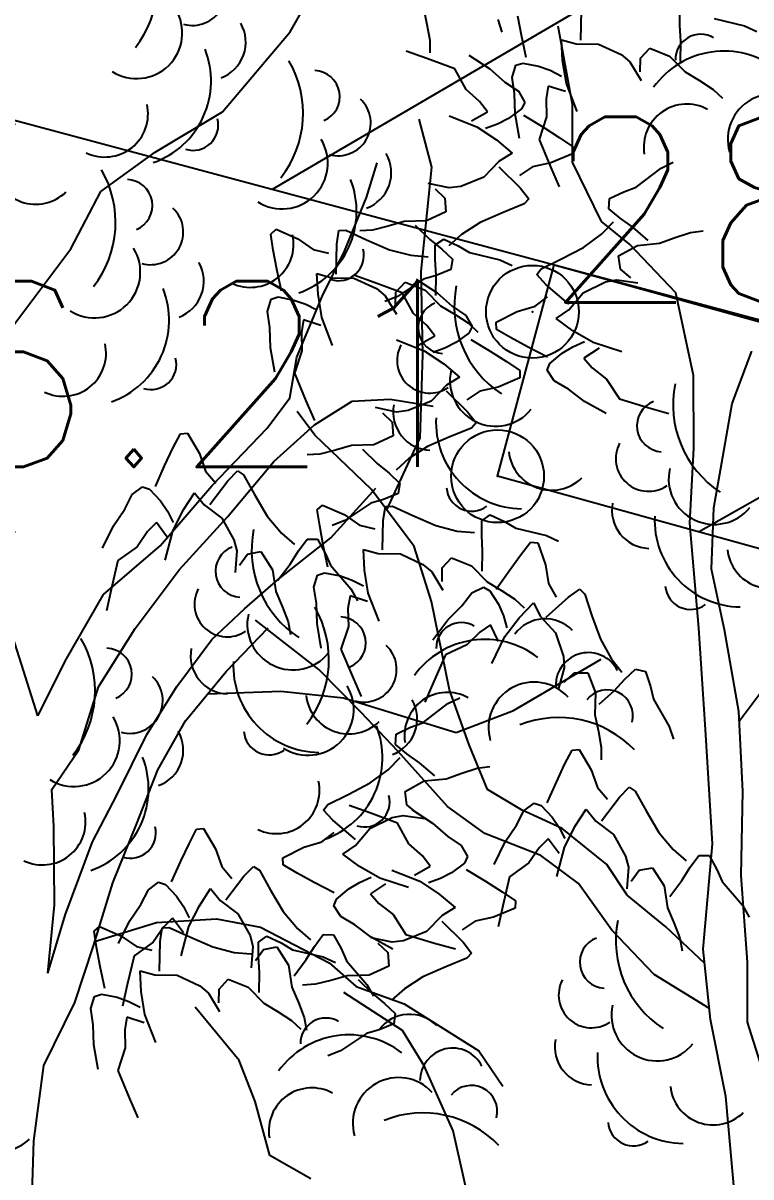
# Model space of a CAD drawing. Header units: millimetres. Extents: x 524954 to 526204, y 9523489 to 9524010.
# Drawn here: x 525909.68 to 525913.6, y 9523719.96 to 9523726.17 of the extents above; entities that cross this region are included whole.
import ezdxf
from ezdxf import colors
from ezdxf.entities.mleader import LeaderData, LeaderLine
from ezdxf.enums import TextEntityAlignment as Align
from ezdxf.math import Vec2, Vec3

# ---------------------------------------------------------------- set-up
doc = ezdxf.new("R2010")
doc.units = ezdxf.units.MM
doc.header["$PDMODE"] = 32
doc.header["$PDSIZE"] = 0.5
doc.linetypes.add('ACAD_ISO12W100', pattern=[21, 12, -3, 0, -3, 0, -3])
for name, color, linetype in [('Arbre', 34, 'ACAD_ISO12W100'), ('Bati', 6, 'Continuous'), ('Bati_H', 1, 'Continuous'), ('ETQ PAIR', 7, 'Continuous'), ('TopoAlt', 3, 'Continuous'), ('TOPOJIS', 7, 'Continuous')]:
    doc.layers.add(name, color=color, linetype=linetype)
doc.styles.add('Simplex 1.0', font='Simplex.shx', dxfattribs={"width": 0.99, "height": 1})
doc.styles.get("Standard").update_dxf_attribs({"font": 'arial.ttf'})

# ---------------------------------------------------------------- blocks, each defined once
blk = doc.blocks.new('TCPOINT M')
at = {"color": 0}
blk.add_point((0, 0), dxfattribs=at)
at = {"layer": 'TopoAlt', "style": 'Simplex 1.0', "width": 0.99}
blk.add_attdef('ALT', (0.15, 0.15), '', height=1, dxfattribs=at)
blk = doc.blocks.new('v088')
at = {"color": 3, "linetype": 'Continuous'}
for p, q in [((-0.9469, 11.1764), (-0.9434, 11.3371)), ((-0.4131, 11.2545), (-0.4126, 11.3334)), ((-1.266, 11.2026), (-1.2853, 11.3054)), ((-0.4079, 11.1703), (-0.4131, 11.2545)), ((-0.2291, 11.2925), (-0.0648, 11.2537)), ((-0.0648, 11.2537), (0.0014, 11.223)), ((-1.2408, 11.0836), (-1.266, 11.2026)), ((-1.0503, 11.1789), (-0.9708, 11.1567)), ((-1.0444, 11.0675), (-1.0503, 11.1789)), ((-0.9708, 11.1567), (-0.851, 11.1547)), ((-0.851, 11.1547), (-0.7296, 11.0984)), ((-0.6257, 11.0796), (-0.5755, 11.1328)), ((-0.5755, 11.1328), (-0.4682, 11.0896)), ((-0.4102, 11.0614), (-0.4079, 11.1703)), ((-1.0245, 10.9429), (-1.0444, 11.0675)), ((-0.7296, 11.0984), (-0.6822, 11.0589)), ((-0.6263, 11.0061), (-0.6257, 11.0796)), ((-0.4682, 11.0896), (-0.3841, 11.005)), ((-1.3166, 10.9752), (-1.2967, 11.0411)), ((-1.2967, 11.0411), (-1.2589, 11.0531)), ((-1.2589, 11.0531), (-1.1741, 11.0365)), ((-1.1741, 11.0365), (-1.1109, 11.0139)), ((-1.1109, 11.0139), (-1.0501, 10.983)), ((-0.6822, 11.0589), (-0.6222, 10.96)), ((-0.3841, 11.005), (-0.3065, 10.9583)), ((-1.3032, 10.8885), (-1.3166, 10.9752)), ((-0.9657, 10.7922), (-1.0245, 10.9429)), ((-0.3065, 10.9583), (-0.2344, 10.9114)), ((-1.3, 10.7798), (-1.3032, 10.8885)), ((-1.122, 10.9292), (-1.1336, 10.8608)), ((-1.0286, 10.8992), (-1.122, 10.9292)), ((-0.2344, 10.9114), (-0.1841, 10.8638)), ((-1.1336, 10.8608), (-1.1308, 10.7629)), ((-1.2771, 10.6471), (-1.3, 10.7798)), ((-1.1308, 10.7629), (-1.1708, 10.642)), ((-1.1708, 10.642), (-1.1094, 10.4942)), ((-0.514, 10.4875), (-0.4484, 10.5194)), ((-1.1094, 10.4942), (-1.0628, 10.3867)), ((-0.648, 10.3846), (-0.514, 10.4875)), ((-0.7146, 10.3603), (-0.648, 10.3846)), ((-0.7957, 10.2682), (-0.7912, 10.3231)), ((-0.7912, 10.3231), (-0.7146, 10.3603)), ((-0.7348, 10.218), (-0.7957, 10.2682)), ((-0.8359, 10.1311), (-0.7709, 10.1978)), ((-0.6662, 10.1688), (-0.7348, 10.218)), ((-2.6162, 10.1323), (-2.587, 10.1577)), ((-2.6028, 10.0456), (-2.6162, 10.1323)), ((-2.587, 10.1577), (-2.4712, 10.1066)), ((-2.2608, 10.0773), (-2.2494, 10.1511)), ((-2.2494, 10.1511), (-2.2113, 10.1522)), ((-2.2113, 10.1522), (-2.101, 10.101)), ((-0.9313, 10.0604), (-0.8359, 10.1311)), ((-0.5833, 10.0982), (-0.6662, 10.1688)), ((-0.4378, 10.1134), (-0.3559, 10.1397)), ((-0.3559, 10.1397), (-0.2873, 10.1487)), ((-2.4712, 10.1066), (-2.3879, 10.0492)), ((-2.2643, 9.9167), (-2.2608, 10.0773)), ((-2.101, 10.101), (-1.977, 10.0475)), ((-1.7305, 9.9947), (-1.7301, 10.0737)), ((-1.7301, 10.0737), (-1.6848, 10.1049)), ((-1.6848, 10.1049), (-1.6075, 10.069)), ((-1.6075, 10.069), (-1.5466, 10.0327)), ((-0.7431, 10.0152), (-0.6418, 10.0712)), ((-0.6418, 10.0712), (-0.5231, 10.0829)), ((-0.5231, 10.0829), (-0.4378, 10.1134)), ((-2.5835, 9.9428), (-2.6028, 10.0456)), ((-2.3879, 10.0492), (-2.3057, 10.0298)), ((-1.977, 10.0475), (-1.8618, 10.0181)), ((-1.8618, 10.0181), (-1.7691, 10.0099)), ((-1.5466, 10.0327), (-1.3822, 9.9939)), ((-1.0512, 9.9981), (-0.9313, 10.0604)), ((-0.7336, 9.9427), (-0.7431, 10.0152)), ((-1.7254, 9.9105), (-1.7305, 9.9947)), ((-1.3822, 9.9939), (-1.316, 9.9632)), ((-1.1838, 9.9148), (-1.1606, 9.945)), ((-1.1606, 9.945), (-1.0512, 9.9981)), ((-2.5582, 9.8238), (-2.5835, 9.9428)), ((-2.3678, 9.9191), (-2.2883, 9.8969)), ((-2.3619, 9.8077), (-2.3678, 9.9191)), ((-2.2883, 9.8969), (-2.1685, 9.895)), ((-2.1685, 9.895), (-2.0471, 9.8386)), ((-1.7277, 9.8016), (-1.7254, 9.9105)), ((-1.1339, 9.8592), (-1.1838, 9.9148)), ((-0.8138, 9.874), (-0.7533, 9.8858)), ((-0.7533, 9.8858), (-0.6387, 9.8698)), ((-0.677, 9.8958), (-0.7336, 9.9427)), ((-2.0471, 9.8386), (-1.9997, 9.7992)), ((-1.9438, 9.7464), (-1.9432, 9.8199)), ((-1.9432, 9.8199), (-1.893, 9.873)), ((-1.893, 9.873), (-1.7856, 9.8299)), ((-1.7856, 9.8299), (-1.7015, 9.7452)), ((-1.0116, 9.755), (-1.1339, 9.8592)), ((-0.9342, 9.8156), (-0.8138, 9.874)), ((-2.634, 9.7155), (-2.6142, 9.7814)), ((-2.6142, 9.7814), (-2.5764, 9.7933)), ((-2.5764, 9.7933), (-2.4916, 9.7768)), ((-2.4916, 9.7768), (-2.4283, 9.7541)), ((-2.3419, 9.6831), (-2.3619, 9.8077)), ((-1.9997, 9.7992), (-1.9397, 9.7002)), ((-1.1923, 9.7429), (-1.1254, 9.7944)), ((-1.0114, 9.724), (-0.9342, 9.8156)), ((-2.6206, 9.6288), (-2.634, 9.7155)), ((-2.4283, 9.7541), (-2.3676, 9.7232)), ((-1.7015, 9.7452), (-1.624, 9.6985)), ((-1.624, 9.6985), (-1.5519, 9.6516)), ((-1.4022, 9.6572), (-1.2895, 9.7147)), ((-1.2895, 9.7147), (-1.1923, 9.7429)), ((-1.0789, 9.6763), (-1.0114, 9.724)), ((-2.4395, 9.6694), (-2.4511, 9.6011)), ((-2.3461, 9.6395), (-2.4395, 9.6694)), ((-2.2831, 9.5325), (-2.3419, 9.6831)), ((-1.5519, 9.6516), (-1.5015, 9.6041)), ((-1.401, 9.6186), (-1.4022, 9.6572)), ((-0.9888, 9.6106), (-1.0789, 9.6763)), ((-2.6175, 9.52), (-2.6206, 9.6288)), ((-2.4511, 9.6011), (-2.4483, 9.5032)), ((-1.3254, 9.5742), (-1.401, 9.6186)), ((-1.2335, 9.5242), (-1.3254, 9.5742)), ((-0.8796, 9.5473), (-0.9888, 9.6106)), ((-2.5946, 9.3874), (-2.6175, 9.52)), ((-1.1253, 9.4685), (-1.2335, 9.5242)), ((-1.0467, 9.4905), (-0.9892, 9.5252)), ((-0.9892, 9.5252), (-0.9269, 9.5527)), ((-0.8484, 9.5165), (-0.9306, 9.463)), ((-0.7257, 9.4976), (-0.8796, 9.5473)), ((-2.4483, 9.5032), (-2.4883, 9.3823)), ((-1.1132, 9.4352), (-1.0467, 9.4905)), ((-0.9306, 9.463), (-0.885, 9.4108)), ((-1.1278, 9.3984), (-1.1132, 9.4352)), ((-1.0892, 9.3413), (-1.1278, 9.3984)), ((-0.885, 9.4108), (-0.8073, 9.3511)), ((-2.4883, 9.3823), (-2.4269, 9.2344)), ((-1.0136, 9.2969), (-1.0892, 9.3413)), ((-0.8073, 9.3511), (-0.7389, 9.2437)), ((-0.9273, 9.2307), (-1.0136, 9.2969)), ((2.1618, 9.2808), (2.181, 9.1923)), ((-2.4269, 9.2344), (-2.3802, 9.1269)), ((-0.81, 9.1646), (-0.9273, 9.2307)), ((-0.7389, 9.2437), (-0.5855, 9.1979)), ((2.5618, 9.2193), (2.5849, 9.15)), ((-0.5855, 9.1979), (-0.4727, 9.1661)), ((2.181, 9.1923), (2.1964, 9.1077)), ((2.1964, 9.1077), (2.1964, 9.0385)), ((2.1801, 9.009), (2.0697, 9.0483)), ((2.4064, 9.0272), (2.519, 8.9533)), ((2.3301, 8.953), (2.1801, 9.009)), ((2.3912, 8.8412), (2.3301, 8.953)), ((2.519, 8.9533), (2.6006, 8.8814)), ((2.4646, 8.7765), (2.3912, 8.8412)), ((2.6006, 8.8814), (2.6731, 8.832)), ((2.6731, 8.832), (2.7077, 8.7725)), ((2.5067, 8.7213), (2.4646, 8.7765)), ((2.7077, 8.7725), (2.6907, 8.7368)), ((2.421, 8.6735), (2.5067, 8.7213)), ((2.6907, 8.7368), (2.6207, 8.6861)), ((2.7005, 8.7027), (2.8047, 8.6399)), ((-2.3661, 8.6466), (-2.3369, 8.6719)), ((-2.3527, 8.5599), (-2.3661, 8.6466)), ((-2.3369, 8.6719), (-2.2212, 8.6209)), ((-2.0108, 8.5916), (-1.9993, 8.6654)), ((-1.9993, 8.6654), (-1.9613, 8.6665)), ((-1.9613, 8.6665), (-1.8509, 8.6153)), ((2.2998, 8.7005), (2.4501, 8.6406)), ((2.4501, 8.6406), (2.5548, 8.5702)), ((2.5609, 8.6554), (2.4969, 8.632)), ((2.6207, 8.6861), (2.5609, 8.6554)), ((2.8047, 8.6399), (2.8931, 8.5838)), ((-2.2212, 8.6209), (-2.1379, 8.5634)), ((-2.0143, 8.4309), (-2.0108, 8.5916)), ((-1.8509, 8.6153), (-1.7269, 8.5617)), ((-1.4805, 8.509), (-1.4801, 8.5879)), ((-1.4801, 8.5879), (-1.4347, 8.6192)), ((-1.4347, 8.6192), (-1.3575, 8.5833)), ((-1.3575, 8.5833), (-1.2966, 8.547)), ((2.8931, 8.5838), (2.9656, 8.5345)), ((-2.3334, 8.4571), (-2.3527, 8.5599)), ((-2.1379, 8.5634), (-2.0557, 8.544)), ((-1.7269, 8.5617), (-1.6118, 8.5324)), ((-1.6118, 8.5324), (-1.519, 8.5242)), ((-1.2966, 8.547), (-1.1322, 8.5082)), ((2.5548, 8.5702), (2.6402, 8.4985)), ((2.9656, 8.5345), (2.9641, 8.4958)), ((-2.3082, 8.3381), (-2.3334, 8.4571)), ((-1.4754, 8.4248), (-1.4805, 8.509)), ((-1.1322, 8.5082), (-1.066, 8.4775)), ((2.5697, 8.4555), (2.4865, 8.3693)), ((2.6402, 8.4985), (2.5697, 8.4555)), ((2.9641, 8.4958), (2.8478, 8.4461)), ((-2.1178, 8.4334), (-2.0382, 8.4112)), ((-2.1118, 8.322), (-2.1178, 8.4334)), ((-2.0382, 8.4112), (-1.9184, 8.4092)), ((-1.9184, 8.4092), (-1.7971, 8.3529)), ((-1.4776, 8.3159), (-1.4754, 8.4248)), ((2.5678, 8.4245), (2.6828, 8.3123)), ((2.749, 8.4244), (2.6787, 8.3776)), ((2.8478, 8.4461), (2.749, 8.4244)), ((-1.7971, 8.3529), (-1.7497, 8.3134)), ((-1.6937, 8.2606), (-1.6931, 8.3341)), ((-1.6931, 8.3341), (-1.643, 8.3873)), ((-1.643, 8.3873), (-1.5356, 8.3441)), ((-1.5356, 8.3441), (-1.4515, 8.2595)), ((2.3013, 8.3113), (2.188, 8.335)), ((2.4865, 8.3693), (2.3625, 8.3191)), ((-2.384, 8.2298), (-2.3641, 8.2956)), ((-2.3641, 8.2956), (-2.3264, 8.3076)), ((-2.3264, 8.3076), (-2.2415, 8.291)), ((-2.2415, 8.291), (-2.1783, 8.2684)), ((-2.1783, 8.2684), (-2.1175, 8.2375)), ((-2.0919, 8.1974), (-2.1118, 8.322)), ((-1.7497, 8.3134), (-1.6897, 8.2145)), ((2.2245, 8.3065), (2.2778, 8.2559)), ((2.3625, 8.3191), (2.3013, 8.3113)), ((2.6828, 8.3123), (2.7289, 8.2536)), ((-2.3706, 8.1431), (-2.384, 8.2298)), ((-1.4515, 8.2595), (-1.374, 8.2128)), ((-1.374, 8.2128), (-1.3019, 8.1659)), ((2.2778, 8.2559), (2.2824, 8.183)), ((2.7037, 8.225), (2.591, 8.1793)), ((2.7289, 8.2536), (2.7037, 8.225)), ((-2.3674, 8.0343), (-2.3706, 8.1431)), ((-2.1895, 8.1837), (-2.2011, 8.1153)), ((-2.0961, 8.1537), (-2.1895, 8.1837)), ((-2.0331, 8.0467), (-2.0919, 8.1974)), ((-1.3019, 8.1659), (-1.2515, 8.1184)), ((2.2824, 8.183), (2.1776, 8.1339)), ((2.591, 8.1793), (2.4672, 8.1253)), ((-2.2011, 8.1153), (-2.1982, 8.0174)), ((1.8878, 8.0848), (1.8187, 8.0804)), ((1.9713, 8.1055), (1.8878, 8.0848)), ((2.0584, 8.1303), (1.9713, 8.1055)), ((2.1776, 8.1339), (2.0584, 8.1303)), ((2.1174, 8.1109), (2.1954, 8.0349)), ((2.4672, 8.1253), (2.3672, 8.0611)), ((-2.3445, 7.9016), (-2.3674, 8.0343)), ((-2.1982, 8.0174), (-2.2383, 7.8966)), ((2.1954, 8.0349), (2.2605, 7.9811)), ((2.3672, 8.0611), (2.2979, 7.9989)), ((2.2605, 7.9811), (2.3179, 7.927)), ((-2.2383, 7.8966), (-2.1768, 7.7487)), ((2.3179, 7.927), (2.3098, 7.8725)), ((1.8965, 7.8022), (1.7861, 7.8414)), ((2.2308, 7.8405), (2.1627, 7.8208)), ((2.3098, 7.8725), (2.2308, 7.8405)), ((2.0465, 7.7461), (1.8965, 7.8022)), ((2.1627, 7.8208), (2.0222, 7.7271)), ((2.1227, 7.8203), (2.2353, 7.7465)), ((-2.1768, 7.7487), (-2.1302, 7.6412)), ((2.0222, 7.7271), (1.9545, 7.6997)), ((2.1075, 7.6343), (2.0465, 7.7461)), ((2.2353, 7.7465), (2.3169, 7.6746)), ((2.3169, 7.6746), (2.3894, 7.6252)), ((-1.7972, 7.4997), (-1.6632, 7.6026)), ((-1.6632, 7.6026), (-1.5976, 7.6345)), ((2.1809, 7.5696), (2.1075, 7.6343)), ((2.3894, 7.6252), (2.424, 7.5657)), ((2.223, 7.5144), (2.1809, 7.5696)), ((2.407, 7.5299), (2.337, 7.4793)), ((2.424, 7.5657), (2.407, 7.5299)), ((-1.9404, 7.4382), (-1.8638, 7.4754)), ((-1.8638, 7.4754), (-1.7972, 7.4997)), ((2.0162, 7.4937), (2.1664, 7.4338)), ((2.1373, 7.4666), (2.223, 7.5144)), ((2.337, 7.4793), (2.2772, 7.4485)), ((2.4169, 7.4959), (2.521, 7.4331)), ((-1.9448, 7.3833), (-1.9404, 7.4382)), ((2.1664, 7.4338), (2.2711, 7.3633)), ((2.2772, 7.4485), (2.2132, 7.4252)), ((2.521, 7.4331), (2.6094, 7.377)), ((-1.8839, 7.3331), (-1.9448, 7.3833)), ((-1.0336, 7.2746), (-0.9936, 7.3527)), ((-0.9936, 7.3527), (-0.9551, 7.3561)), ((-0.9551, 7.3561), (-0.8913, 7.2468)), ((2.2711, 7.3633), (2.3565, 7.2916)), ((2.6094, 7.377), (2.6819, 7.3276)), ((-1.985, 7.2461), (-1.9201, 7.3129)), ((-1.8154, 7.2839), (-1.8839, 7.3331)), ((-1.7325, 7.2133), (-1.8154, 7.2839)), ((-1.0783, 7.18), (-1.0336, 7.2746)), ((2.3565, 7.2916), (2.286, 7.2486)), ((2.6805, 7.289), (2.5641, 7.2392)), ((2.6819, 7.3276), (2.6805, 7.289)), ((-2.0805, 7.1754), (-1.985, 7.2461)), ((-1.6722, 7.1979), (-1.587, 7.2285)), ((-1.587, 7.2285), (-1.5051, 7.2548)), ((-1.5051, 7.2548), (-1.4365, 7.2638)), ((-0.8913, 7.2468), (-0.8575, 7.1514)), ((2.286, 7.2486), (2.2028, 7.1624)), ((2.2841, 7.2177), (2.3991, 7.1055)), ((2.4653, 7.2176), (2.395, 7.1707)), ((2.5641, 7.2392), (2.4653, 7.2176)), ((-2.2004, 7.1132), (-2.0805, 7.1754)), ((-1.8923, 7.1303), (-1.791, 7.1862)), ((-1.791, 7.1862), (-1.6722, 7.1979)), ((-1.1277, 7.0688), (-1.0783, 7.18)), ((-0.8575, 7.1514), (-0.8023, 7.0875)), ((-0.7381, 7.0997), (-0.6855, 7.1528)), ((-0.6855, 7.1528), (-0.654, 7.1313)), ((2.2028, 7.1624), (2.0788, 7.1122)), ((-2.3098, 7.06), (-2.2004, 7.1132)), ((-1.8828, 7.0578), (-1.8923, 7.1303)), ((-0.8351, 6.9716), (-0.7381, 7.0997)), ((-0.654, 7.1313), (-0.5947, 7.0251)), ((2.0176, 7.1045), (1.9044, 7.1282)), ((1.9408, 7.0996), (1.9941, 7.049)), ((2.0788, 7.1122), (2.0176, 7.1045)), ((2.3991, 7.1055), (2.4452, 7.0467)), ((-2.333, 7.0298), (-2.3098, 7.06)), ((-2.283, 6.9743), (-2.333, 7.0298)), ((-1.8262, 7.0109), (-1.8828, 7.0578)), ((-1.2925, 6.9474), (-1.2526, 7.0255)), ((-1.2526, 7.0255), (-1.1978, 7.0672)), ((-1.1978, 7.0672), (-1.1602, 7.0548)), ((-1.1602, 7.0548), (-1.1012, 6.9916)), ((-0.978, 6.9406), (-0.9175, 7.0343)), ((-0.9175, 7.0343), (-0.8661, 6.9697)), ((-0.5947, 7.0251), (-0.5257, 6.909)), ((1.9941, 7.049), (1.9988, 6.9761)), ((2.4452, 7.0467), (2.4201, 7.0181)), ((-2.1607, 6.8701), (-2.283, 6.9743)), ((-2.0833, 6.9307), (-1.963, 6.9891)), ((-1.963, 6.9891), (-1.9025, 7.0009)), ((-1.9025, 7.0009), (-1.7879, 6.9849)), ((-1.1012, 6.9916), (-1.0633, 6.9361)), ((-0.8661, 6.9697), (-0.7702, 6.8978)), ((0.8128, 6.9092), (0.8527, 6.9872)), ((0.8527, 6.9872), (0.8913, 6.9906)), ((0.8913, 6.9906), (0.9551, 6.8814)), ((1.9988, 6.9761), (1.8939, 6.9271)), ((2.3073, 6.9725), (2.1835, 6.9184)), ((2.4201, 7.0181), (2.3073, 6.9725)), ((-2.3415, 6.858), (-2.2745, 6.9095)), ((-2.1606, 6.8391), (-2.0833, 6.9307)), ((-1.3538, 6.8575), (-1.2925, 6.9474)), ((-1.0633, 6.9361), (-1.0322, 6.8755)), ((-1.0349, 6.828), (-0.978, 6.9406)), ((-0.5257, 6.909), (-0.4496, 6.8178)), ((0.7681, 6.8145), (0.8128, 6.9092)), ((1.6876, 6.8986), (1.6041, 6.8779)), ((1.7747, 6.9234), (1.6876, 6.8986)), ((1.8939, 6.9271), (1.7747, 6.9234)), ((1.8337, 6.904), (1.9118, 6.828)), ((2.1835, 6.9184), (2.0835, 6.8543)), ((-2.4387, 6.8298), (-2.3415, 6.858)), ((-2.228, 6.7914), (-2.1606, 6.8391)), ((-1.413, 6.7366), (-1.3538, 6.8575)), ((-1.122, 6.8741), (-1.1715, 6.8255)), ((-1.0639, 6.7951), (-1.122, 6.8741)), ((-0.7702, 6.8978), (-0.705, 6.781)), ((0.9551, 6.8814), (0.9888, 6.786)), ((1.6041, 6.8779), (1.535, 6.8736)), ((2.0835, 6.8543), (2.0142, 6.7921)), ((-2.5514, 6.7723), (-2.4387, 6.8298)), ((-2.1379, 6.7256), (-2.228, 6.7914)), ((-1.1715, 6.8255), (-1.2266, 6.7446)), ((-1.0757, 6.6715), (-1.0349, 6.828)), ((-0.705, 6.781), (-0.6897, 6.7213)), ((-0.4496, 6.8178), (-0.3793, 6.7567)), ((-0.357, 6.7218), (-0.3104, 6.7855)), ((-0.3104, 6.7855), (-0.2553, 6.7842)), ((-0.2553, 6.7842), (-0.2138, 6.7099)), ((0.7187, 6.7034), (0.7681, 6.8145)), ((0.9888, 6.786), (1.0441, 6.7221)), ((1.1083, 6.7343), (1.1609, 6.7873)), ((1.1609, 6.7873), (1.1923, 6.7659)), ((1.9118, 6.828), (1.9768, 6.7743)), ((1.9768, 6.7743), (2.0342, 6.7201)), ((-2.5502, 6.7337), (-2.5514, 6.7723)), ((-2.4746, 6.6893), (-2.5502, 6.7337)), ((-2.0288, 6.6624), (-2.1379, 6.7256)), ((-1.2266, 6.7446), (-1.3299, 6.6702)), ((-0.6897, 6.7213), (-0.6991, 6.6059)), ((-0.6318, 6.7049), (-0.56, 6.7185)), ((-0.56, 6.7185), (-0.4983, 6.6206)), ((-0.4022, 6.6506), (-0.357, 6.7218)), ((1.0112, 6.6062), (1.1083, 6.7343)), ((1.1923, 6.7659), (1.2517, 6.6597)), ((2.0342, 6.7201), (2.0261, 6.6656)), ((-2.3827, 6.6392), (-2.4746, 6.6893)), ((-2.1384, 6.6402), (-2.076, 6.6678)), ((-1.8748, 6.6127), (-2.0288, 6.6624)), ((-1.3299, 6.6702), (-1.3669, 6.5144)), ((-0.6753, 6.6457), (-0.6318, 6.7049)), ((-0.4679, 6.5637), (-0.4022, 6.6506)), ((-0.2138, 6.7099), (-0.1857, 6.6447)), ((0.5538, 6.582), (0.5938, 6.6601)), ((0.5938, 6.6601), (0.6485, 6.7018)), ((0.6485, 6.7018), (0.6861, 6.6893)), ((0.6861, 6.6893), (0.7451, 6.6262)), ((0.8684, 6.5752), (0.9289, 6.6689)), ((0.9289, 6.6689), (0.9803, 6.6043)), ((1.2517, 6.6597), (1.3207, 6.5436)), ((2.0261, 6.6656), (1.9472, 6.6337)), ((-2.2745, 6.5836), (-2.3827, 6.6392)), ((-2.2624, 6.5503), (-2.1959, 6.6055)), ((-2.1959, 6.6055), (-2.1384, 6.6402)), ((-1.9976, 6.6315), (-2.0798, 6.5781)), ((-0.4983, 6.6206), (-0.4798, 6.5027)), ((-0.1857, 6.6447), (-0.0753, 6.5169)), ((0.7451, 6.6262), (0.7831, 6.5707)), ((0.9803, 6.6043), (1.0762, 6.5324)), ((1.879, 6.6139), (1.7385, 6.5203)), ((1.9472, 6.6337), (1.879, 6.6139)), ((-2.2769, 6.5134), (-2.2624, 6.5503)), ((-2.0798, 6.5781), (-2.0342, 6.5259)), ((-2.0342, 6.5259), (-1.9565, 6.4662)), ((0.4926, 6.4921), (0.5538, 6.582)), ((0.7831, 6.5707), (0.8142, 6.5101)), ((0.8114, 6.4626), (0.8684, 6.5752)), ((1.0762, 6.5324), (1.1414, 6.4156)), ((1.3207, 6.5436), (1.3968, 6.4523)), ((-2.2384, 6.4564), (-2.2769, 6.5134)), ((-1.9565, 6.4662), (-1.8881, 6.3588)), ((-1.3669, 6.5144), (-1.3922, 6.3999)), ((-0.4798, 6.5027), (-0.4444, 6.4194)), ((-0.0753, 6.5169), (-0.0397, 6.4532)), ((0.4333, 6.3712), (0.4926, 6.4921)), ((0.7244, 6.5087), (0.6749, 6.4601)), ((0.7824, 6.4297), (0.7244, 6.5087)), ((1.7385, 6.5203), (1.6708, 6.4929)), ((-3.5682, 6.3771), (-3.539, 6.4025)), ((-3.539, 6.4025), (-3.4232, 6.3514)), ((-2.1628, 6.412), (-2.2384, 6.4564)), ((-2.0765, 6.3457), (-2.1628, 6.412)), ((-0.4444, 6.4194), (-0.4135, 6.3391)), ((0.6749, 6.4601), (0.6198, 6.3792)), ((0.7707, 6.306), (0.8114, 6.4626)), ((1.1414, 6.4156), (1.1567, 6.3559)), ((1.3968, 6.4523), (1.4671, 6.3913)), ((1.4894, 6.3564), (1.536, 6.4201)), ((1.536, 6.4201), (1.5911, 6.4188)), ((1.5911, 6.4188), (1.6326, 6.3444)), ((2.6849, 6.3343), (2.7388, 6.4036)), ((2.7388, 6.4036), (2.7772, 6.3997)), ((-3.5548, 6.2904), (-3.5682, 6.3771)), ((-3.4232, 6.3514), (-3.3399, 6.2939)), ((-3.2129, 6.3221), (-3.2014, 6.3959)), ((-3.2014, 6.3959), (-3.1633, 6.397)), ((-3.1633, 6.397), (-3.053, 6.3458)), ((-3.053, 6.3458), (-2.929, 6.2922)), ((-2.6821, 6.3185), (-2.6368, 6.3497)), ((-2.6368, 6.3497), (-2.5596, 6.3138)), ((-1.9592, 6.2797), (-2.0765, 6.3457)), ((-1.8881, 6.3588), (-1.7347, 6.313)), ((0.6198, 6.3792), (0.5164, 6.3047)), ((1.1567, 6.3559), (1.1472, 6.2405)), ((1.171, 6.2803), (1.2146, 6.3394)), ((1.2146, 6.3394), (1.2864, 6.3531)), ((1.2864, 6.3531), (1.3481, 6.2552)), ((1.4442, 6.2852), (1.4894, 6.3564)), ((1.6326, 6.3444), (1.6606, 6.2793)), ((2.7772, 6.3997), (2.8196, 6.2805)), ((-3.5355, 6.1876), (-3.5548, 6.2904)), ((-3.3399, 6.2939), (-3.2577, 6.2746)), ((-3.2164, 6.1615), (-3.2129, 6.3221)), ((-2.929, 6.2922), (-2.8139, 6.2629)), ((-2.6826, 6.2395), (-2.6821, 6.3185)), ((-2.5596, 6.3138), (-2.4986, 6.2775)), ((-2.4986, 6.2775), (-2.3343, 6.2387)), ((-1.7347, 6.313), (-1.6219, 6.2812)), ((-0.4135, 6.3391), (-0.4006, 6.2711)), ((0.5164, 6.3047), (0.4795, 6.1489)), ((1.3784, 6.1983), (1.4442, 6.2852)), ((1.6606, 6.2793), (1.771, 6.1515)), ((2.6234, 6.2497), (2.6849, 6.3343)), ((2.8196, 6.2805), (2.8349, 6.1805)), ((-2.8139, 6.2629), (-2.7211, 6.2547)), ((-2.6774, 6.1553), (-2.6826, 6.2395)), ((-2.3343, 6.2387), (-2.2681, 6.208)), ((1.3481, 6.2552), (1.3665, 6.1373)), ((2.5541, 6.1497), (2.6234, 6.2497)), ((-3.5103, 6.0686), (-3.5355, 6.1876)), ((-3.3198, 6.1639), (-3.2403, 6.1417)), ((-3.3139, 6.0525), (-3.3198, 6.1639)), ((-2.6797, 6.0464), (-2.6774, 6.1553)), ((2.4234, 6.1305), (2.4849, 6.1612)), ((2.4849, 6.1612), (2.5195, 6.142)), ((2.8349, 6.1805), (2.8773, 6.1074)), ((-3.2403, 6.1417), (-3.1205, 6.1398)), ((-3.1205, 6.1398), (-2.9991, 6.0834)), ((-2.8952, 6.0647), (-2.845, 6.1178)), ((-2.845, 6.1178), (-2.7377, 6.0747)), ((0.4795, 6.1489), (0.4542, 6.0345)), ((1.3665, 6.1373), (1.4019, 6.054)), ((1.771, 6.1515), (1.8066, 6.0878)), ((2.3695, 6.0612), (2.4234, 6.1305)), ((2.5195, 6.142), (2.5657, 6.0689)), ((2.8234, 5.9997), (2.9427, 6.1074)), ((2.9427, 6.1074), (3.0042, 6.1497)), ((3.0042, 6.1497), (3.0311, 6.1228)), ((3.0311, 6.1228), (3.0696, 6.0074)), ((-3.5662, 6.0262), (-3.5284, 6.0381)), ((-3.5284, 6.0381), (-3.4436, 6.0215)), ((-3.294, 5.9279), (-3.3139, 6.0525)), ((-2.9991, 6.0834), (-2.9517, 6.044)), ((-2.9517, 6.044), (-2.8917, 5.945)), ((-2.8958, 5.9912), (-2.8952, 6.0647)), ((-2.7377, 6.0747), (-2.6536, 5.99)), ((1.4019, 6.054), (1.4328, 5.9737)), ((2.2926, 5.9843), (2.3695, 6.0612)), ((2.5657, 6.0689), (2.5926, 6.0074)), ((2.6772, 5.9958), (2.7542, 6.0766)), ((2.7542, 6.0766), (2.7926, 6.0035)), ((-3.5861, 5.9603), (-3.5662, 6.0262)), ((-3.4436, 6.0215), (-3.3804, 5.9989)), ((-3.3804, 5.9989), (-3.3196, 5.968)), ((-2.6536, 5.99), (-2.576, 5.9433)), ((1.4328, 5.9737), (1.4458, 5.9057)), ((2.2118, 5.8766), (2.2926, 5.9843)), ((2.5926, 6.0074), (2.6118, 5.942)), ((2.6003, 5.8958), (2.6772, 5.9958)), ((2.7926, 6.0035), (2.8734, 5.9151)), ((3.0696, 6.0074), (3.1158, 5.8804)), ((-3.5727, 5.8736), (-3.5861, 5.9603)), ((-3.3915, 5.9142), (-3.4031, 5.8459)), ((-3.2981, 5.8843), (-3.3915, 5.9142)), ((-3.2352, 5.7773), (-3.294, 5.9279)), ((-2.576, 5.9433), (-2.5039, 5.8964)), ((2.4657, 5.9189), (2.3964, 5.8497)), ((2.5234, 5.9574), (2.4657, 5.9189)), ((2.5657, 5.8689), (2.5234, 5.9574)), ((2.8734, 5.9151), (2.9157, 5.7881)), ((-3.5695, 5.7648), (-3.5727, 5.8736)), ((-3.4031, 5.8459), (-3.4003, 5.748)), ((-2.5039, 5.8964), (-2.4536, 5.8489)), ((2.3964, 5.8497), (2.281, 5.7958)), ((2.5311, 5.7497), (2.6003, 5.8958)), ((3.1158, 5.8804), (3.1734, 5.7766)), ((2.281, 5.7958), (2.2156, 5.6496)), ((2.9157, 5.7881), (2.9196, 5.7266)), ((-3.5466, 5.6322), (-3.5695, 5.7648)), ((-3.4003, 5.748), (-3.4403, 5.6271)), ((2.9196, 5.7266), (2.8888, 5.615)), ((3.1734, 5.7766), (3.2311, 5.7035)), ((3.2465, 5.665), (3.3042, 5.7189)), ((3.3042, 5.7189), (3.3581, 5.7073)), ((2.9196, 5.6496), (2.9734, 5.6996)), ((2.9734, 5.6996), (3.0465, 5.6996)), ((3.0465, 5.6996), (3.0888, 5.5919)), ((3.1888, 5.6035), (3.2465, 5.665)), ((3.3581, 5.7073), (3.385, 5.6266)), ((-3.4403, 5.6271), (-3.3789, 5.4792)), ((2.2156, 5.6496), (2.1695, 5.5419)), ((3.1081, 5.5304), (3.1888, 5.6035)), ((3.385, 5.6266), (3.4004, 5.5573)), ((3.0888, 5.5919), (3.085, 5.4727)), ((3.4004, 5.5573), (3.485, 5.4112)), ((-3.3789, 5.4792), (-3.3323, 5.3717)), ((3.085, 5.4727), (3.1042, 5.3842)), ((3.485, 5.4112), (3.5081, 5.3419)), ((3.1042, 5.3842), (3.1196, 5.2996)), ((3.1196, 5.2996), (3.1196, 5.2304)), ((1.8724, 4.9461), (1.762, 4.9854)), ((2.0224, 4.89), (1.8724, 4.9461)), ((2.0987, 4.9642), (2.2113, 4.8904)), ((0.8993, 4.7791), (0.9393, 4.8572)), ((0.9393, 4.8572), (0.9778, 4.8606)), ((0.9778, 4.8606), (1.0416, 4.7513)), ((2.0834, 4.7783), (2.0224, 4.89)), ((2.2113, 4.8904), (2.2929, 4.8185)), ((2.2929, 4.8185), (2.3654, 4.7691)), ((0.8546, 4.6845), (0.8993, 4.7791)), ((1.0416, 4.7513), (1.0754, 4.656)), ((2.1569, 4.7135), (2.0834, 4.7783)), ((2.3654, 4.7691), (2.4, 4.7096)), ((0.8053, 4.5733), (0.8546, 4.6845)), ((2.1989, 4.6584), (2.1569, 4.7135)), ((2.383, 4.6739), (2.3129, 4.6232)), ((2.4, 4.7096), (2.383, 4.6739)), ((1.0754, 4.656), (1.1306, 4.592)), ((1.0978, 4.4762), (1.1948, 4.6042)), ((1.1948, 4.6042), (1.2474, 4.6573)), ((1.2474, 4.6573), (1.2789, 4.6359)), ((1.2789, 4.6359), (1.3382, 4.5297)), ((1.9921, 4.6376), (2.1424, 4.5777)), ((2.1133, 4.6106), (2.1989, 4.6584)), ((2.3129, 4.6232), (2.2532, 4.5924)), ((2.3928, 4.6398), (2.497, 4.577)), ((0.6804, 4.53), (0.7351, 4.5718)), ((0.7351, 4.5718), (0.7727, 4.5593)), ((0.7727, 4.5593), (0.8317, 4.4961)), ((0.9549, 4.4451), (1.0154, 4.5388)), ((1.0154, 4.5388), (1.0668, 4.4742)), ((2.1424, 4.5777), (2.247, 4.5072)), ((2.2532, 4.5924), (2.1892, 4.5691)), ((2.497, 4.577), (2.5853, 4.5209)), ((0.6404, 4.452), (0.6804, 4.53)), ((0.8317, 4.4961), (0.8696, 4.4407)), ((1.3382, 4.5297), (1.4072, 4.4136)), ((2.247, 4.5072), (2.3325, 4.4356)), ((2.5853, 4.5209), (2.6578, 4.4715)), ((0.5791, 4.362), (0.6404, 4.452)), ((0.8696, 4.4407), (0.9007, 4.38)), ((0.898, 4.3325), (0.9549, 4.4451)), ((1.0668, 4.4742), (1.1627, 4.4024)), ((1.4072, 4.4136), (1.4833, 4.3223)), ((2.3325, 4.4356), (2.262, 4.3926)), ((2.6564, 4.4329), (2.5401, 4.3831)), ((2.6578, 4.4715), (2.6564, 4.4329)), ((0.5199, 4.2411), (0.5791, 4.362)), ((0.8109, 4.3786), (0.7614, 4.3301)), ((0.869, 4.2996), (0.8109, 4.3786)), ((1.1627, 4.4024), (1.228, 4.2856)), ((2.262, 4.3926), (2.1788, 4.3064)), ((2.2601, 4.3616), (2.3751, 4.2494)), ((2.4412, 4.3615), (2.371, 4.3146)), ((2.5401, 4.3831), (2.4412, 4.3615)), ((0.7614, 4.3301), (0.7063, 4.2491)), ((0.8572, 4.176), (0.898, 4.3325)), ((1.4833, 4.3223), (1.5536, 4.2613)), ((1.5759, 4.2264), (1.6226, 4.29)), ((1.6226, 4.29), (1.6776, 4.2887)), ((1.6776, 4.2887), (1.7191, 4.2144)), ((2.1788, 4.3064), (2.0548, 4.2561)), ((0.7063, 4.2491), (0.603, 4.1747)), ((1.228, 4.2856), (1.2432, 4.2258)), ((1.5307, 4.1551), (1.5759, 4.2264)), ((1.9936, 4.2484), (1.8803, 4.2721)), ((1.9168, 4.2436), (1.9701, 4.193)), ((2.0548, 4.2561), (1.9936, 4.2484)), ((2.3751, 4.2494), (2.4212, 4.1906)), ((0.603, 4.1747), (0.566, 4.0189)), ((1.2432, 4.2258), (1.2338, 4.1105)), ((1.2576, 4.1502), (1.3011, 4.2094)), ((1.3011, 4.2094), (1.373, 4.223)), ((1.373, 4.223), (1.4346, 4.1251)), ((1.7191, 4.2144), (1.7472, 4.1493)), ((1.9701, 4.193), (1.9747, 4.12)), ((2.4212, 4.1906), (2.396, 4.1621)), ((1.4346, 4.1251), (1.4531, 4.0073)), ((1.465, 4.0683), (1.5307, 4.1551)), ((1.7472, 4.1493), (1.8576, 4.0214)), ((1.9747, 4.12), (1.8699, 4.071)), ((2.2833, 4.1164), (2.1595, 4.0623)), ((2.396, 4.1621), (2.2833, 4.1164)), ((1.6636, 4.0426), (1.5801, 4.0219)), ((1.7506, 4.0673), (1.6636, 4.0426)), ((1.8699, 4.071), (1.7506, 4.0673)), ((1.8097, 4.0479), (1.8877, 3.9719)), ((2.1595, 4.0623), (2.0595, 3.9982)), ((0.566, 4.0189), (0.5407, 3.9045)), ((1.4531, 4.0073), (1.4885, 3.9239)), ((1.5801, 4.0219), (1.511, 4.0175)), ((1.8576, 4.0214), (1.8932, 3.9577)), ((2.0595, 3.9982), (1.9902, 3.936)), ((1.4885, 3.9239), (1.5194, 3.8437)), ((1.8877, 3.9719), (1.9528, 3.9182)), ((1.9528, 3.9182), (2.0102, 3.864)), ((2.0102, 3.864), (2.002, 3.8096)), ((1.5194, 3.8437), (1.5323, 3.7756)), ((2.002, 3.8096), (1.9231, 3.7776)), ((1.855, 3.7579), (1.7144, 3.6642)), ((1.9231, 3.7776), (1.855, 3.7579)), ((1.7144, 3.6642), (1.6468, 3.6368))]:
    blk.add_line(p, q, dxfattribs=at)
at = {"linetype": 'Continuous'}
for p, q in [((-0.9914, 10.8307), (-1.0686, 11.252)), ((-0.9911, 10.5198), (-0.9914, 10.8307)), ((-1.7492, 10.4915), (-1.8168, 10.7513)), ((-0.8352, 10.1996), (-0.9911, 10.5198)), ((-1.8059, 9.9306), (-1.7492, 10.4915)), ((-0.6834, 10.0784), (-0.8352, 10.1996)), ((-0.4354, 9.8162), (-0.6834, 10.0784)), ((-1.7966, 9.483), (-1.8059, 9.9306)), ((-0.339, 9.3704), (-0.4354, 9.8162)), ((1.4442, 9.1527), (1.6901, 9.587)), ((-1.8121, 9.0349), (-1.7966, 9.483)), ((-0.1306, 9.2193), (-0.0246, 9.5014)), ((-0.337, 8.9787), (-0.339, 9.3704)), ((-0.1861, 8.901), (-0.1306, 9.2193)), ((-2.3783, 9.048), (-2.4742, 9.1766)), ((1.08, 8.7222), (1.4442, 9.1527)), ((-2.0737, 8.7558), (-2.3783, 9.048)), ((-1.992, 8.6473), (-1.8121, 9.0349)), ((-0.3597, 8.574), (-0.337, 8.9787)), ((-0.2308, 8.6575), (-0.1861, 8.901)), ((-1.8434, 8.4497), (-2.0737, 8.7558)), ((0.7177, 8.5032), (1.08, 8.7222)), ((-0.2426, 8.3277), (-0.2308, 8.6575)), ((-0.3105, 8.0091), (-0.3597, 8.574)), ((0.4236, 8.2918), (0.7177, 8.5032)), ((-1.7501, 8.1531), (-1.8434, 8.4497)), ((1.8546, 8.2596), (1.9129, 8.4473)), ((-0.1735, 7.9995), (-0.2426, 8.3277)), ((0.2621, 7.9837), (0.4236, 8.2918)), ((1.7363, 7.971), (1.8546, 8.2596)), ((-1.6531, 7.6763), (-1.7501, 8.1531)), ((-2.3581, 7.786), (-2.6995, 8.0525)), ((-0.2742, 7.4626), (-0.3105, 8.0091)), ((-0.0959, 7.5596), (-0.1735, 7.9995)), ((-0.0934, 7.5087), (0.2621, 7.9837)), ((1.617, 7.726), (1.7363, 7.971)), ((-2.1294, 7.5544), (-2.3581, 7.786)), ((1.4808, 7.3998), (1.617, 7.726)), ((-1.5474, 7.38), (-1.6531, 7.6763)), ((-1.9323, 7.3471), (-2.1294, 7.5544)), ((-0.0745, 7.1309), (-0.0959, 7.5596)), ((-0.2365, 6.8477), (-0.2742, 7.4626)), ((1.4418, 7.1813), (1.4808, 7.3998)), ((-1.6648, 7.048), (-1.9323, 7.3471)), ((-1.4491, 7.1395), (-1.5474, 7.38)), ((1.3209, 7.0171), (1.4418, 7.1813)), ((1.5755, 7.0348), (1.778, 7.1634)), ((1.778, 7.1634), (1.983, 7.1739)), ((1.983, 7.1739), (2.2139, 7.1352)), ((-1.2665, 7.0314), (-1.4491, 7.1395)), ((-0.0837, 6.6768), (-0.0745, 7.1309)), ((-1.4628, 6.9029), (-1.6648, 7.048)), ((-1.0467, 6.9303), (-1.2665, 7.0314)), ((1.3557, 6.8374), (1.5755, 7.0348)), ((1.0227, 6.7061), (1.3209, 7.0171)), ((-1.1618, 6.7848), (-1.4628, 6.9029)), ((-0.8063, 6.7363), (-1.0467, 6.9303)), ((-0.2869, 6.2807), (-0.2365, 6.8477)), ((1.107, 6.54), (1.3557, 6.8374)), ((-0.9597, 6.6336), (-1.1618, 6.7848)), ((-0.6972, 6.5707), (-0.8063, 6.7363)), ((-0.0491, 6.2111), (-0.0837, 6.6768)), ((0.7433, 6.3831), (1.0227, 6.7061)), ((1.6628, 6.4272), (1.906, 6.6935)), ((-0.7803, 6.3824), (-0.9597, 6.6336)), ((-0.4884, 6.4009), (-0.6972, 6.5707)), ((0.8455, 6.2546), (1.107, 6.54)), ((1.3814, 6.2037), (1.6628, 6.4272)), ((-0.5514, 6.1446), (-0.7803, 6.3824)), ((-0.2789, 6.2036), (-0.4884, 6.4009)), ((0.4379, 6.1217), (0.7433, 6.3831)), ((-0.2479, 5.9022), (-0.2869, 6.2807)), ((0.6096, 5.9388), (0.8455, 6.2546)), ((-0.0486, 5.8877), (-0.0491, 6.2111)), ((1.1982, 6.0444), (1.3814, 6.2037)), ((-0.2539, 5.9607), (-0.5514, 6.1446)), ((0.2399, 5.7756), (0.4379, 6.1217)), ((-1.9071, 5.8427), (-2.2223, 6.0475)), ((1.0213, 5.879), (1.1982, 6.0444)), ((-2.7868, 5.6812), (-3.0229, 5.9686)), ((0.4109, 5.6237), (0.6096, 5.9388)), ((1.0995, 5.7065), (1.3247, 5.9413)), ((-1.7911, 5.6523), (-1.9071, 5.8427)), ((-0.1646, 5.4873), (-0.2479, 5.9022)), ((0.0846, 5.4676), (-0.0486, 5.8877)), ((0.8338, 5.6263), (1.0213, 5.879)), ((0.0846, 5.4676), (0.2399, 5.7756)), ((2.6462, 5.4963), (3.1193, 5.7735)), ((-2.7013, 5.4591), (-2.7868, 5.6812)), ((0.8812, 5.4407), (1.0995, 5.7065)), ((-1.6346, 5.3011), (-1.7911, 5.6523)), ((0.3061, 5.2857), (0.4109, 5.6237)), ((0.6713, 5.3679), (0.8338, 5.6263)), ((1.0006, 5.5861), (1.394, 5.6007)), ((1.394, 5.6007), (1.7306, 5.5642)), ((1.7306, 5.5642), (1.9997, 5.4827)), ((-0.1073, 4.8293), (-0.1646, 5.4873)), ((1.9997, 5.4827), (2.3377, 5.3779)), ((2.3377, 5.3779), (2.6462, 5.4963)), ((-2.6206, 5.1685), (-2.7013, 5.4591)), ((0.7312, 5.1764), (0.8812, 5.4407)), ((0.5102, 5.0412), (0.6713, 5.3679)), ((-1.5592, 4.9668), (-1.6346, 5.3011)), ((0.1613, 5.0712), (0.3061, 5.2857)), ((-2.4003, 5.0425), (-2.6206, 5.1685)), ((0.6191, 4.888), (0.7312, 5.1764)), ((0.1717, 4.8724), (0.1613, 5.0712)), ((0.3786, 4.7897), (0.5102, 5.0412)), ((0.1743, 4.4496), (0.1717, 4.8724)), ((0.489, 4.5681), (0.6191, 4.888)), ((0.2314, 4.3948), (0.3786, 4.7897)), ((0.3841, 4.2301), (0.489, 4.5681)), ((0.1384, 4.0819), (0.1743, 4.4496)), ((0.1384, 4.0819), (0.2314, 4.3948)), ((0.3911, 4.2526), (0.7235, 4.3553)), ((0.7235, 4.3553), (1.0465, 4.3745)), ((1.0465, 4.3745), (1.2838, 4.3297)), ((1.2838, 4.3297), (1.6547, 4.1385)), ((0.2848, 3.9233), (0.3841, 4.2301)), ((1.6547, 4.1385), (1.8004, 4.0109)), ((1.8004, 4.0109), (2.0573, 3.9168)), ((0.1177, 3.584), (0.2848, 3.9233)), ((2.0573, 3.9168), (2.4606, 3.664)), ((2.4606, 3.664), (2.589, 3.4739)), ((0.064, 3.1786), (0.1177, 3.584)), ((0.0445, 2.6247), (0.064, 3.1786))]:
    blk.add_line(p, q, dxfattribs=at)
at = {"color": 3, "linetype": 'Continuous'}
for centre, major_axis, start_param, end_param in [((-0.3005, 11.0717), (0.0964, 0.0964), 0.254619, 2.377018), ((-0.1756, 10.6509), (0.3298, 0.3298), 0.12682, 1.733702), ((0.0911, 10.6412), (0.1741, 0.1741), 6.236163, 8.918901), ((-0.3757, 10.5998), (0.1641, 0.1641), 0.282297, 2.520721), ((-1.0632, 9.7428), (0.3995, 0.3995), 2.158504, 3.344219), ((-1.6825, 9.6282), (-0.099, 0.099), -0.421529, 2.292047), ((0.1648, 9.4153), (0.3995, 0.3995), 4.836335, 6.022049), ((-1.7599, 9.4514), (-0.1246, 0.1246), 0.293965, 2.957824), ((0.9181, 9.3628), (0.1246, 0.1246), 3.651933, 6.315792), ((-1.4053, 9.3432), (0.1741, 0.1741), 2.133893, 4.816631), ((0.1148, 9.2139), (-0.3995, 0.3995), 0.587708, 1.773422), ((0.617, 9.1466), (-0.1741, 0.1741), 1.793126, 4.475865), ((-1.7527, 9.1724), (-0.1445, 0.1445), 0.590553, 2.325666), ((-0.5045, 9.0993), (0.099, 0.099), 1.149268, 3.862844), ((1.0008, 9.0963), (-0.1445, 0.1445), 2.713295, 4.448408), ((-1.2605, 9.1191), (0.3298, 0.3298), 2.307735, 3.914618), ((0.5518, 8.8878), (-0.3298, 0.3298), 2.69514, 4.302022), ((-1.1039, 8.9843), (0.1641, 0.1641), 2.463212, 4.701636), ((-0.5819, 8.9225), (0.1246, 0.1246), 1.864761, 4.52862), ((0.9486, 8.7133), (-0.3995, 0.3995), 3.265538, 4.451253), ((1.5719, 8.8034), (0.099, 0.099), 4.31771, 7.031286), ((-0.2273, 8.8143), (0.1741, 0.1741), 2.133893, 4.816631), ((-1.5338, 8.7756), (0.0964, 0.0964), 2.435534, 4.557933), ((1.7019, 8.6608), (0.1246, 0.1246), 3.651933, 6.315792), ((0.4467, 8.71), (-0.1641, 0.1641), 1.908121, 4.146545), ((-0.5746, 8.6435), (0.1445, 0.1445), 2.161349, 3.896462), ((0.9208, 8.6502), (0.0964, 0.0964), 3.62262, 5.745019), ((-0.0825, 8.5902), (0.3298, 0.3298), 2.307735, 3.914618), ((-2.1547, 8.4302), (0.3995, 0.3995), 2.158504, 3.344219), ((1.4008, 8.4446), (0.1741, 0.1741), 3.363922, 6.046661), ((1.7845, 8.3943), (-0.1445, 0.1445), 2.713295, 4.448408), ((-2.774, 8.3155), (-0.099, 0.099), -0.421529, 2.292047), ((0.0741, 8.4554), (0.1641, 0.1641), 2.463212, 4.701636), ((-0.0612, 8.1267), (-0.3995, 0.3995), 3.265538, 4.451253), ((0.5622, 8.2168), (0.099, 0.099), 4.31771, 7.031286), ((1.3355, 8.1858), (-0.3298, 0.3298), 2.69514, 4.302022), ((-2.8514, 8.1388), (-0.1246, 0.1246), 0.293965, 2.957824), ((-0.3558, 8.2467), (0.0964, 0.0964), 2.435534, 4.557933), ((0.6922, 8.0742), (-0.1246, 0.1246), 2.081137, 4.744996), ((-2.4968, 8.0306), (0.1741, 0.1741), 2.133893, 4.816631), ((-1.5891, 7.9031), (0.0964, 0.0964), 0.254619, 2.377018), ((-1.1385, 7.8551), (-0.1445, 0.1445), 4.692823, 6.427936), ((1.2305, 8.008), (0.1641, 0.1641), 3.478918, 5.717341), ((-1.4642, 7.4823), (0.3298, 0.3298), 0.12682, 1.733702), ((0.391, 7.858), (0.1741, 0.1741), 3.363922, 6.046661), ((1.7045, 7.9482), (-0.0964, 0.0964), 2.051824, 4.174223), ((-2.8441, 7.8598), (-0.1445, 0.1445), 0.590553, 2.325666), ((0.7748, 7.8077), (-0.1445, 0.1445), 2.713295, 4.448408), ((-0.9057, 7.7012), (0.1246, 0.1246), 5.967031, 8.63089), ((-2.352, 7.8064), (0.3298, 0.3298), 2.307735, 3.914618), ((0.3258, 7.5992), (0.3298, 0.3298), 4.265936, 5.872819), ((-1.1975, 7.4726), (-0.1741, 0.1741), 4.665366, 7.348105), ((-2.1954, 7.6717), (0.1641, 0.1641), 2.463212, 4.701636), ((-1.6643, 7.4312), (-0.1641, 0.1641), -1.288499, 0.949924), ((-0.8052, 7.5365), (-0.099, 0.099), 3.680741, 6.394318), ((-1.0661, 6.9632), (-0.3995, 0.3995), 4.689978, 5.875693), ((0.2207, 7.4214), (0.1641, 0.1641), 3.478918, 5.717341), ((-2.6253, 7.463), (0.0964, 0.0964), 2.435534, 4.557933), ((0.6948, 7.3616), (-0.0964, 0.0964), 2.051824, 4.174223), ((-0.1929, 6.3242), (-0.3995, 0.3995), 0.587708, 1.773422), ((-0.8122, 6.2095), (-0.099, 0.099), -0.421529, 2.292047), ((-0.8896, 6.0328), (0.1246, 0.1246), 1.864761, 4.52862), ((1.088, 5.7707), (-0.3995, 0.3995), 3.265538, 4.451253), ((-0.535, 5.9246), (0.1741, 0.1741), 2.133893, 4.816631), ((1.7113, 5.8608), (0.099, 0.099), 4.31771, 7.031286), ((-2.32, 5.773), (0.0964, 0.0964), 0.254619, 2.377018), ((-1.8693, 5.7251), (0.1445, 0.1445), 6.263619, 7.998733), ((-0.1718, 5.6024), (0.3995, 0.3995), 4.836335, 6.022049), ((1.8413, 5.7182), (-0.1246, 0.1246), 2.081137, 4.744996), ((-2.1951, 5.3523), (0.3298, 0.3298), 0.12682, 1.733702), ((-0.8824, 5.7538), (-0.1445, 0.1445), 0.590553, 2.325666), ((0.4516, 5.6925), (0.099, 0.099), 4.31771, 7.031286), ((-1.6366, 5.5711), (-0.1246, 0.1246), 4.396235, 7.060094), ((-0.3902, 5.7004), (0.3298, 0.3298), 2.307735, 3.914618), ((0.5816, 5.5499), (0.1246, 0.1246), 3.651933, 6.315792), ((-1.9284, 5.3425), (0.1741, 0.1741), 6.236163, 8.918901), ((1.5402, 5.502), (0.1741, 0.1741), 3.363922, 6.046661), ((-2.3952, 5.3012), (-0.1641, 0.1641), -1.288499, 0.949924), ((-1.536, 5.4064), (0.099, 0.099), 5.251538, 7.965114), ((-0.2336, 5.5657), (-0.1641, 0.1641), 0.892416, 3.130839), ((1.924, 5.4517), (-0.1445, 0.1445), 2.713295, 4.448408), ((-1.7969, 4.8332), (0.3995, 0.3995), 6.260774, 7.446489), ((0.2804, 5.3337), (0.1741, 0.1741), 3.363922, 6.046661), ((1.4749, 5.2432), (0.3298, 0.3298), 4.265936, 5.872819), ((-0.6635, 5.357), (0.0964, 0.0964), 2.435534, 4.557933), ((0.6642, 5.2834), (-0.1445, 0.1445), 2.713295, 4.448408), ((0.2152, 5.0749), (-0.3298, 0.3298), 2.69514, 4.302022), ((1.3699, 5.0654), (-0.1641, 0.1641), 1.908121, 4.146545), ((1.844, 5.0056), (-0.0964, 0.0964), 2.051824, 4.174223), ((0.1101, 4.8971), (-0.1641, 0.1641), 1.908121, 4.146545), ((0.5842, 4.8373), (0.0964, 0.0964), 3.62262, 5.745019), ((-0.1231, 3.3539), (0.1641, 0.1641), 2.463212, 4.701636)]:
    blk.add_ellipse(centre, major_axis=major_axis, ratio=1, start_param=start_param, end_param=end_param, dxfattribs=at)

msp = doc.modelspace()

# ---------------------------------------------------------------- hatches: boundary and pattern name
at = {"layer": 'Bati_H'}
h = msp.add_hatch(dxfattribs=at)
h.set_pattern_fill('_U', color=256, scale=2, angle=210.34413, style=0, pattern_type=0)
h.set_pattern_definition([(210.344134748, (0, 0), (1.01038508956, -1.7260133171), [])])
h.paths.add_polyline_path([(525935.3297, 9523734.7279), (525907.6725, 9523741.9608), (525906.0073, 9523742.3963), (525905.5279, 9523740.7543), (525901.4467, 9523741.794), (525898.4694, 9523730.5407), (525902.5967, 9523729.6638), (525902.1229, 9523727.6608), (525931.0439, 9523719.9113), (525931.4285, 9523719.8107)])
h = msp.add_hatch(dxfattribs=at)
h.set_pattern_fill('_U', color=256, scale=2, angle=209.51672, style=0, pattern_type=0)
h.set_pattern_definition([(209.51672406, (0, 0), (0.98535517435, -1.7404238508), [])])
h.paths.add_polyline_path([(525915.8943, 9523722.7164), (525912.2329, 9523723.7307), (525912.5381, 9523724.87), (525916.226, 9523723.8484), (525916.2092, 9523723.8531)])

# ---------------------------------------------------------------- linework, layer by layer
at = {"layer": 'Bati', "flags": 128}
for points in [[(525935.3297, 9523734.7279), (525907.6725, 9523741.9608), (525906.0073, 9523742.3963), (525905.5279, 9523740.7543), (525901.4467, 9523741.794), (525898.4694, 9523730.5407), (525902.5967, 9523729.6638), (525902.1229, 9523727.6608), (525931.0439, 9523719.9113), (525931.4285, 9523719.8107)], [(525915.8943, 9523722.7164), (525912.2329, 9523723.7307), (525912.5381, 9523724.87), (525916.226, 9523723.8484), (525916.2092, 9523723.8531)]]:
    msp.add_lwpolyline(points, close=True, dxfattribs=at)

# ---------------------------------------------------------------- block references
at = {"layer": 'Arbre'}
for p in [(525909.672, 9523716.972), (525913.628, 9523714.903)]:
    msp.add_blockref('v088', p, dxfattribs=at)
at = {"layer": 'TOPOJIS'}
ref = msp.add_blockref('TCPOINT M', (525912.4212, 9523724.6164, 286.4), dxfattribs=at)
ref.add_attrib('ALT', '286.40', (525912.4712, 9523724.6664, 286.4), dxfattribs={"layer": 'TopoAlt', "height": 1, "style": 'Simplex 1.0', "width": 0.99})
ref = msp.add_blockref('TCPOINT M', (525912.2329, 9523723.7307, 286.21), dxfattribs=at)
ref.add_attrib('ALT', '286.21', dxfattribs={"layer": 'TopoAlt', "height": 1, "style": 'Simplex 1.0', "width": 0.99}).set_placement((525912.1829, 9523723.7807, 286.21), align=Align.RIGHT)

# ---------------------------------------------------------------- next in the draw order: leaders
at = {"layer": 'ETQ PAIR'}
ml = msp.add_multileader_mtext('Standard', dxfattribs=at)
ml.set_content('Cheminement des piétons', color=256)
ml.set_leader_properties()
ml.build(insert=Vec2(0, 0))
ml.multileader.update_dxf_attribs({"has_text_frame": 1, "dogleg_length": 2.5, "arrow_head_size": 3.5})
ctx = ml.context
ctx.base_point, ctx.char_height, ctx.arrow_head_size, ctx.landing_gap_size, ctx.plane_origin, ctx.plane_x_axis, ctx.plane_y_axis = Vec3(525826.318, 9523701.2723), 3.5, 3.5, 0.8, Vec3(525997.1507, 9523585.7165), Vec3(0.940159, 0.340735), Vec3(-0.340735, 0.940159)
ctx.text_align_type = 1
notes = []
notes.append((ctx, [(0, (1, 1, 0), (525883.1717, 9523721.8774), (-0.940159, -0.340735), 2.5, [(1, [(525926.3599, 9523709.377), (525955.5493, 9523709.3918)], 0, [])])]))
ctx.mtext.insert, ctx.mtext.text_direction, ctx.mtext.rotation, ctx.mtext.alignment, ctx.mtext.flow_direction = Vec3(525852.8078, 9523713.251), Vec3(0.940159, 0.340735), 0.347698, 2, 5
ctx.mtext.has_bg_fill, ctx.mtext.bg_color, ctx.mtext.bg_scale_factor, ctx.mtext.bg_transparency, ctx.mtext.use_window_bg_color = 1, -1027028792, 1.5, 0, 1
for ctx, leaders in notes:
    for number, flags, end, landing, length, lines in leaders:
        leader = LeaderData()
        leader.index, (leader.has_last_leader_line, leader.has_dogleg_vector, leader.attachment_direction) = number, flags
        leader.last_leader_point, leader.dogleg_vector, leader.dogleg_length = Vec3(end), Vec3(landing), length
        for number, points, colour, breaks in lines:
            line = LeaderLine()
            line.index, line.vertices, line.color, line.breaks = number, Vec3.list(points), colors.encode_raw_color(colour), breaks
            leader.lines.append(line)
        ctx.leaders.append(leader)

doc.saveas('drawing.dxf')
